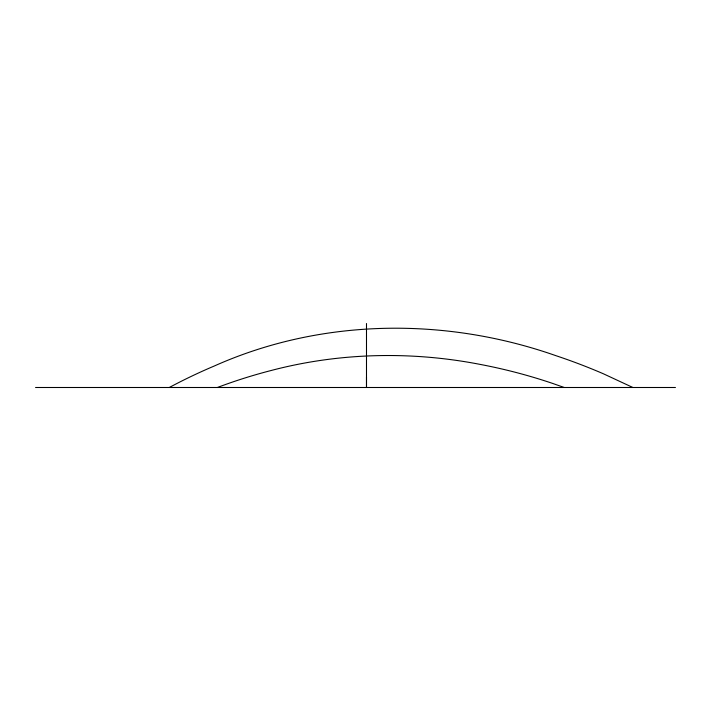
<?xml version="1.0" encoding="UTF-8"?>
<svg xmlns="http://www.w3.org/2000/svg" width="711" height="711" viewBox="0 0 711 711"><rect width="100%" height="100%" fill="white"/><g stroke="black" fill="none" stroke-linecap="round" stroke-linejoin="round"><path stroke-width="1.07" d="M366.494 377.123L366.494 387.495L366.494 323.514M35.55 387.495L675.45 387.495M564.223 387.495L552.803 383.478A541.187 541 89.6 0 0 480.645 364.494C411.447 350.967 339.28 352.54 271.033 370.529A517.421 517.235 89.6 0 0 217.362 387.504M632.879 387.495L603.266 373.728A592.574 592.227 -89.3 0 0 555.886 355.669C445.681 316.964 321.479 318.093 214.278 366.014A546.528 546.208 -89.3 0 0 169.289 387.495"/></g></svg>
